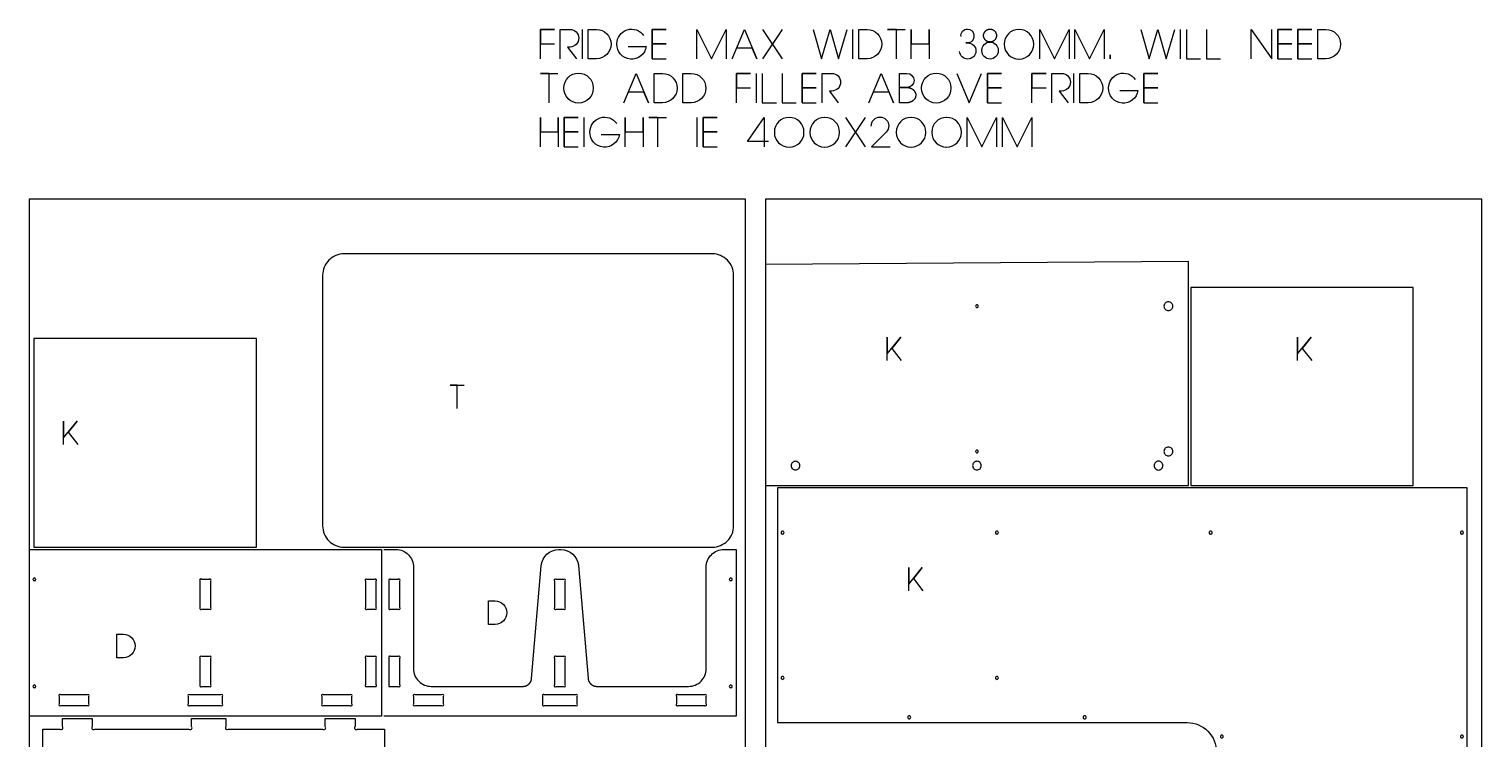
# Model space of a CAD drawing. Extents: x -841 to 7008, y -577 to 2808.
# Drawn here: x 3752 to 6226, y 1520 to 2730 of the extents above; entities that cross this region are included whole.
import ezdxf

# ---------------------------------------------------------------- set-up
doc = ezdxf.new("R2010")
doc.units = 0
for name, color, linetype in [('LAYER_1', 18, 'CONTINUOUS'), ('T5_LOGOLAYER_20', 18, 'CONTINUOUS'), ('T5_LOGOLAYER_21', 18, 'CONTINUOUS')]:
    doc.layers.add(name, color=color, linetype=linetype)

msp = doc.modelspace()

# ---------------------------------------------------------------- linework, layer by layer
at = {"layer": 'LAYER_1'}
for points in [[(5006.4, 0), (6226.4, 0), (6226.4, 2440), (5006.4, 2440)], [(5730.4, 1952), (6109.4, 1952), (6109.4, 2289.5), (5730.4, 2289.5)]]:
    msp.add_lwpolyline(points, close=True, dxfattribs=at)
for points in [[(5006.4, 1952), (5726.4, 1952, 0.000004), (5726.4, 2334), (5006.4, 2329)], [(3775.5, 1289), (3775.5, 1537), (3804.3, 1537, 1), (3808.7, 1541.5), (3808.7, 1555), (3859.6, 1555), (3859.6, 1541.5, 1), (3864, 1537), (4024.2, 1537, 1), (4028.7, 1541.5), (4028.7, 1555), (4087.2, 1555), (4087.2, 1541.5, 1), (4091.6, 1537), (4251.9, 1537, 1), (4256.4, 1541.5), (4256.4, 1555), (4307.2, 1555), (4307.2, 1541.5, 1), (4311.6, 1537), (4357.5, 1537), (4357.5, 1289)]]:
    msp.add_lwpolyline(points, format="xyb", dxfattribs=at)
for points in [[(5368.7, 2257.8, 0.414214), (5366.4, 2260.1, 0.414214), (5364.1, 2257.8, 0.414214), (5366.4, 2255.5, 0.414214)], [(5692.4, 2265.3, 0.414214), (5684.9, 2257.8, 0.414214), (5692.4, 2250.3, 0.414214), (5699.9, 2257.8, 0.414214)], [(5368.7, 2010.2, 0.414214), (5366.4, 2012.5, 0.414214), (5364.1, 2010.2, 0.414214), (5366.4, 2007.9, 0.414214)], [(5692.4, 2017.7, 0.414214), (5684.9, 2010.2, 0.414214), (5692.4, 2002.7, 0.414214), (5699.9, 2010.2, 0.414214)], [(5064.6, 1986, 0.414214), (5057.2, 1993.4, 0.414214), (5049.8, 1986, 0.414214), (5057.2, 1978.6, 0.414214)], [(5373.8, 1986, 0.414214), (5366.4, 1993.4, 0.414214), (5359, 1986, 0.414214), (5366.4, 1978.6, 0.414214)], [(5675.6, 1993.5, 0.414214), (5668.1, 1986, 0.414214), (5675.6, 1978.5, 0.414214), (5683.1, 1986, 0.414214)], [(6201.4, 1948), (5026.4, 1948), (5026.4, 1548), (5724.4, 1548, -0.414214), (5774.4, 1498), (5774.4, 1448), (6201.4, 1448)], [(5035.4, 1874.3, 0.414214), (5032.9, 1871.8, 0.414214), (5035.4, 1869.3, 0.414214), (5037.9, 1871.8, 0.414214)], [(5400.4, 1874.3, 0.414214), (5397.9, 1871.8, 0.414214), (5400.4, 1869.3, 0.414214), (5402.9, 1871.8, 0.414214)], [(5764.4, 1874.3, 0.414214), (5761.9, 1871.8, 0.414214), (5764.4, 1869.3, 0.414214), (5766.9, 1871.8, 0.414214)], [(6192.4, 1874.3, 0.414214), (6189.9, 1871.8, 0.414214), (6192.4, 1869.3, 0.414214), (6194.9, 1871.8, 0.414214)], [(5035.4, 1626.7, 0.414214), (5032.9, 1624.2, 0.414214), (5035.4, 1621.7, 0.414214), (5037.9, 1624.2, 0.414214)], [(5400.4, 1626.7, 0.414214), (5397.9, 1624.2, 0.414214), (5400.4, 1621.7, 0.414214), (5402.9, 1624.2, 0.414214)], [(5251.1, 1559.5, 0.414214), (5248.6, 1557, 0.414214), (5251.1, 1554.5, 0.414214), (5253.6, 1557, 0.414214)], [(5549.8, 1559.5, 0.414214), (5547.3, 1557, 0.414214), (5549.8, 1554.5, 0.414214), (5552.3, 1557, 0.414214)], [(5783.4, 1526.7, 0.414214), (5780.9, 1524.2, 0.414214), (5783.4, 1521.7, 0.414214), (5785.9, 1524.2, 0.414214)], [(6192.4, 1526.7, 0.414214), (6189.9, 1524.2, 0.414214), (6192.4, 1521.7, 0.414214), (6194.9, 1524.2, 0.414214)]]:
    msp.add_lwpolyline(points, format="xyb", close=True, dxfattribs=at)
at = {"layer": 'T5_LOGOLAYER_20'}
for points in [[(3752, 0), (4972, 0), (4972, 2440), (3752, 2440)], [(3760.2, 1847), (4139.2, 1847), (4139.2, 2202.5), (3760.2, 2202.5)]]:
    msp.add_lwpolyline(points, close=True, dxfattribs=at)
for points in [[(4252, 1883.5, 0.414214), (4288.5, 1847), (4915.5, 1847, 0.414214), (4952, 1883.5), (4952, 2310.5, 0.414214), (4915.5, 2347), (4288.5, 2347, 0.414214), (4252, 2310.5)], [(3761, 1794.6, 0.414214), (3758.6, 1792.2, 0.414214), (3761, 1789.8, 0.414214), (3763.4, 1792.2, 0.414214)], [(4046, 1741.4), (4058.8, 1741.4, 1), (4061.6, 1744.2), (4061.6, 1789.4, 1), (4058.8, 1792.2), (4046, 1792.2, 1), (4043.1, 1789.4), (4043.1, 1744.2, 1)], [(4327.7, 1741.4), (4340.6, 1741.4, 1), (4343.4, 1744.2), (4343.4, 1789.4, 1), (4340.6, 1792.2), (4327.7, 1792.2, 1), (4324.9, 1789.4), (4324.9, 1744.2, 1)], [(4383.5, 1744.2), (4383.5, 1789.3, 1), (4380.6, 1792.2), (4367.8, 1792.2, 1), (4365, 1789.3), (4365, 1744.2, 1), (4367.8, 1741.4), (4380.6, 1741.4, 1)], [(4662.4, 1792.2), (4649.6, 1792.2, 1), (4646.7, 1789.3), (4646.7, 1744.2, 1), (4649.6, 1741.4), (4662.4, 1741.4, 1), (4665.2, 1744.2), (4665.2, 1789.3, 1)], [(4947, 1794.6, 0.414214), (4944.6, 1792.2, 0.414214), (4947, 1789.8, 0.414214), (4949.4, 1792.2, 0.414214)], [(4534.5, 1715.4), (4534.5, 1755.4), (4545.7, 1755.4, -1), (4545.7, 1715.4)], [(3901.5, 1658.6), (3901.5, 1698.6), (3912.7, 1698.6, -1), (3912.7, 1658.6)], [(4058.8, 1660.6), (4046, 1660.6, 1), (4043.1, 1657.8), (4043.1, 1612.6, 1), (4046, 1609.8), (4058.8, 1609.8, 1), (4061.6, 1612.6), (4061.6, 1657.8, 1)], [(4343.4, 1612.6), (4343.4, 1657.8, 1), (4340.6, 1660.6), (4327.7, 1660.6, 1), (4324.9, 1657.8), (4324.9, 1612.6, 1), (4327.7, 1609.8), (4340.6, 1609.8, 1)], [(4380.6, 1660.6), (4367.8, 1660.6, 1), (4365, 1657.7), (4365, 1612.6, 1), (4367.8, 1609.8), (4380.6, 1609.8, 1), (4383.5, 1612.6), (4383.5, 1657.7, 1)], [(4662.4, 1660.6), (4649.6, 1660.6, 1), (4646.7, 1657.7), (4646.7, 1612.6, 1), (4649.6, 1609.8), (4662.4, 1609.8, 1), (4665.2, 1612.6), (4665.2, 1657.7, 1)], [(3761, 1612.2, 0.414214), (3758.6, 1609.8, 0.414214), (3761, 1607.4, 0.414214), (3763.4, 1609.8, 0.414214)], [(4947, 1612.2, 0.414214), (4944.6, 1609.8, 0.414214), (4947, 1607.4, 0.414214), (4949.4, 1609.8, 0.414214)], [(3803.2, 1592.7), (3803.2, 1579.8, 1), (3806, 1577), (3851.2, 1577, 1), (3854, 1579.8), (3854, 1592.7, 1), (3851.2, 1595.5), (3806, 1595.5, 1)], [(4023.1, 1592.7), (4023.1, 1579.8, 1), (4026, 1577), (4078.8, 1577, 1), (4081.6, 1579.8), (4081.6, 1592.7, 1), (4078.8, 1595.5), (4026, 1595.5, 1)], [(4253.6, 1577), (4298.8, 1577, 1), (4301.6, 1579.8), (4301.6, 1592.7, 1), (4298.8, 1595.5), (4253.6, 1595.5, 1), (4250.8, 1592.7), (4250.8, 1579.8, 1)], [(4409.6, 1577), (4454.7, 1577, 1), (4457.6, 1579.8), (4457.6, 1592.6, 1), (4454.7, 1595.5), (4409.6, 1595.5, 1), (4406.8, 1592.6), (4406.8, 1579.8, 1)], [(4629.6, 1577), (4682.4, 1577, 1), (4685.2, 1579.8), (4685.2, 1592.6, 1), (4682.4, 1595.5), (4629.6, 1595.5, 1), (4626.7, 1592.6), (4626.7, 1579.8, 1)], [(4902.3, 1595.5), (4857.2, 1595.5, 1), (4854.4, 1592.6), (4854.4, 1579.8, 1), (4857.2, 1577), (4902.3, 1577, 1), (4905.2, 1579.8), (4905.2, 1592.6, 1)]]:
    msp.add_lwpolyline(points, format="xyb", close=True, dxfattribs=at)
for points in [[(5213.3, 2165.1), (5213.3, 2205.1), (5213.3, 2176.3), (5236.5, 2205.1), (5221.3, 2185.9), (5237.3, 2165.1)], [(5912.5, 2165.1), (5912.5, 2205.1), (5912.5, 2176.3), (5935.7, 2205.1), (5920.5, 2185.9), (5936.5, 2165.1)], [(4481.1, 2083.4), (4481.1, 2123.4), (4469.1, 2123.4), (4493.1, 2123.4)], [(3810.8, 2022), (3810.8, 2062), (3810.8, 2033.2), (3834, 2062), (3818.8, 2042.8), (3834.8, 2022)], [(3752, 1843), (4352, 1843), (4352, 1559), (3752, 1559)], [(5250.1, 1772.6), (5250.1, 1812.6), (5250.1, 1783.8), (5273.3, 1812.6), (5258.1, 1793.4), (5274.1, 1772.6)]]:
    msp.add_lwpolyline(points, dxfattribs=at)
msp.add_lwpolyline([(4356, 1843), (4376.8, 1843, -0.414799), (4406.8, 1812.9), (4406.8, 1639.8, 0.41549), (4436.9, 1609.8), (4593, 1609.8), (4593, 1609.8), (4593.3, 1609.8), (4593.7, 1609.8), (4594.1, 1609.8), (4594.5, 1609.9), (4594.8, 1609.9), (4595.2, 1609.9), (4595.6, 1610), (4595.9, 1610.1), (4596.3, 1610.1), (4596.6, 1610.2), (4597, 1610.3), (4597.3, 1610.4), (4597.7, 1610.5), (4598, 1610.6), (4598.3, 1610.8), (4598.7, 1610.9), (4599, 1611), (4599.3, 1611.2), (4599.6, 1611.3), (4599.9, 1611.5), (4600.2, 1611.6), (4600.6, 1611.8), (4600.9, 1612), (4601.2, 1612.2), (4601.4, 1612.4), (4601.7, 1612.6), (4602, 1612.8), (4602.3, 1613), (4602.6, 1613.2), (4602.8, 1613.4), (4603.1, 1613.6), (4603.3, 1613.9), (4603.6, 1614.1), (4603.8, 1614.3), (4604.1, 1614.6), (4604.3, 1614.8), (4604.5, 1615.1), (4604.7, 1615.4), (4605, 1615.6), (4605.2, 1615.9), (4605.4, 1616.2), (4605.6, 1616.5), (4605.7, 1616.7), (4605.9, 1617), (4606.1, 1617.3), (4606.3, 1617.6), (4606.4, 1617.9), (4606.6, 1618.2), (4606.7, 1618.5), (4606.8, 1618.8), (4607, 1619.1), (4607.1, 1619.5), (4607.2, 1619.8), (4607.3, 1620.1), (4607.4, 1620.4), (4607.5, 1620.8), (4607.6, 1621.1), (4607.6, 1621.4), (4607.7, 1621.7), (4607.8, 1622.1), (4607.8, 1622.4), (4607.8, 1622.8), (4607.9, 1623.1), (4607.9, 1623.4), (4624.4, 1815.5, -0.390656), (4654.4, 1843), (4657.7, 1843, -0.388315), (4687.6, 1815.7), (4704, 1623.5), (4704.1, 1623.2), (4704.1, 1622.8), (4704.1, 1622.5), (4704.2, 1622.1), (4704.3, 1621.8), (4704.3, 1621.4), (4704.4, 1621.1), (4704.5, 1620.8), (4704.6, 1620.4), (4704.7, 1620.1), (4704.8, 1619.8), (4704.9, 1619.4), (4705, 1619.1), (4705.2, 1618.8), (4705.3, 1618.5), (4705.5, 1618.2), (4705.6, 1617.9), (4705.8, 1617.6), (4705.9, 1617.3), (4706.1, 1617), (4706.3, 1616.7), (4706.5, 1616.4), (4706.7, 1616.1), (4706.9, 1615.9), (4707.1, 1615.6), (4707.3, 1615.3), (4707.5, 1615.1), (4707.7, 1614.8), (4708, 1614.5), (4708.2, 1614.3), (4708.5, 1614.1), (4708.7, 1613.8), (4709, 1613.6), (4709.2, 1613.4), (4709.5, 1613.1), (4709.8, 1612.9), (4710, 1612.7), (4710.3, 1612.5), (4710.6, 1612.3), (4710.9, 1612.1), (4711.2, 1612), (4711.5, 1611.8), (4711.8, 1611.6), (4712.1, 1611.4), (4712.4, 1611.3), (4712.7, 1611.1), (4713, 1611), (4713.4, 1610.9), (4713.7, 1610.7), (4714, 1610.6), (4714.4, 1610.5), (4714.7, 1610.4), (4715, 1610.3), (4715.4, 1610.2), (4715.7, 1610.1), (4716.1, 1610.1), (4716.4, 1610), (4716.8, 1609.9), (4717.1, 1609.9), (4717.5, 1609.9), (4717.9, 1609.8), (4718.2, 1609.8), (4718.6, 1609.8), (4719, 1609.8), (4719, 1609.8), (4875.2, 1609.8, 0.414977), (4905.2, 1639.9), (4905.2, 1813, -0.415334), (4935.3, 1843), (4956, 1843), (4956, 1559), (4356, 1559)], format="xyb", dxfattribs=at)
at = {"layer": 'T5_LOGOLAYER_21'}
for points in [[(4622.8, 2679.5), (4622.8, 2729.5), (4646.8, 2729.5), (4622.8, 2729.5), (4622.8, 2705), (4646.8, 2705)], [(4694.3, 2679.5), (4694.3, 2729.5)], [(4813.2, 2679.5), (4813.2, 2729.5), (4837.2, 2729.5), (4813.2, 2729.5), (4813.2, 2705), (4837.2, 2705), (4813.2, 2705), (4813.2, 2679.5), (4837.2, 2679.5)], [(4889.2, 2679.5), (4889.2, 2729.5), (4914.2, 2679.5), (4939.2, 2729.5), (4939.2, 2679.5)], [(4949.2, 2679.5), (4970.2, 2729.5), (4991.2, 2679.5), (4983.7, 2697.5), (4957.2, 2697.5)], [(5001.2, 2729.5), (5034.7, 2679.5)], [(5001.7, 2679.5), (5035.2, 2729.5)], [(5087.2, 2729.5), (5101.7, 2679.5), (5116.2, 2729.5), (5130.7, 2679.5), (5145.2, 2729.5)], [(5155.2, 2679.5), (5155.2, 2729.5)], [(5229.2, 2679.5), (5229.2, 2729.5), (5214.2, 2729.5), (5244.2, 2729.5)], [(5254.2, 2679.5), (5254.2, 2729.5), (5254.2, 2705), (5284.7, 2705), (5284.7, 2729.5), (5284.7, 2679.5)], [(5473.2, 2679.5), (5473.2, 2729.5), (5498.2, 2679.5), (5523.2, 2729.5), (5523.2, 2679.5)], [(5533.2, 2679.5), (5533.2, 2729.5), (5558.2, 2679.5), (5583.2, 2729.5), (5583.2, 2679.5)], [(5645.2, 2729.5), (5659.7, 2679.5), (5674.2, 2729.5), (5688.7, 2679.5), (5703.2, 2729.5)], [(5713.2, 2679.5), (5713.2, 2729.5)], [(5723.2, 2729.5), (5723.2, 2679.5), (5747.2, 2679.5)], [(5757.2, 2729.5), (5757.2, 2679.5), (5781.2, 2679.5)], [(5833.2, 2679.5), (5833.2, 2729.5), (5868.7, 2679.5), (5868.7, 2729.5)], [(5878.7, 2679.5), (5878.7, 2729.5), (5902.7, 2729.5), (5878.7, 2729.5), (5878.7, 2705), (5902.7, 2705), (5878.7, 2705), (5878.7, 2679.5), (5902.7, 2679.5)], [(5912.7, 2679.5), (5912.7, 2729.5), (5936.7, 2729.5), (5912.7, 2729.5), (5912.7, 2705), (5936.7, 2705), (5912.7, 2705), (5912.7, 2679.5), (5936.7, 2679.5)], [(4637.8, 2604.5), (4637.8, 2654.5), (4622.8, 2654.5), (4652.8, 2654.5)], [(4764.8, 2604.5), (4785.8, 2654.5), (4806.8, 2604.5), (4799.3, 2622.5), (4772.8, 2622.5)], [(4956.7, 2604.5), (4956.7, 2654.5), (4980.7, 2654.5), (4956.7, 2654.5), (4956.7, 2630), (4980.7, 2630)], [(4990.7, 2604.5), (4990.7, 2654.5)], [(5000.7, 2654.5), (5000.7, 2604.5), (5024.7, 2604.5)], [(5034.7, 2654.5), (5034.7, 2604.5), (5058.7, 2604.5)], [(5068.7, 2604.5), (5068.7, 2654.5), (5092.7, 2654.5), (5068.7, 2654.5), (5068.7, 2630), (5092.7, 2630), (5068.7, 2630), (5068.7, 2604.5), (5092.7, 2604.5)], [(5182.2, 2604.5), (5203.2, 2654.5), (5224.2, 2604.5), (5216.7, 2622.5), (5190.2, 2622.5)], [(5332.1, 2654.5), (5353.1, 2604.5), (5374.1, 2654.5)], [(5384.1, 2604.5), (5384.1, 2654.5), (5408.1, 2654.5), (5384.1, 2654.5), (5384.1, 2630), (5408.1, 2630), (5384.1, 2630), (5384.1, 2604.5), (5408.1, 2604.5)], [(5460.1, 2604.5), (5460.1, 2654.5), (5484.1, 2654.5), (5460.1, 2654.5), (5460.1, 2630), (5484.1, 2630)], [(5531.6, 2604.5), (5531.6, 2654.5)], [(5650.6, 2604.5), (5650.6, 2654.5), (5674.6, 2654.5), (5650.6, 2654.5), (5650.6, 2630), (5674.6, 2630), (5650.6, 2630), (5650.6, 2604.5), (5674.6, 2604.5)], [(4622.8, 2529.5), (4622.8, 2579.5), (4622.8, 2555), (4653.3, 2555), (4653.3, 2579.5), (4653.3, 2529.5)], [(4663.3, 2529.5), (4663.3, 2579.5), (4687.3, 2579.5), (4663.3, 2579.5), (4663.3, 2555), (4687.3, 2555), (4663.3, 2555), (4663.3, 2529.5), (4687.3, 2529.5)], [(4697.3, 2529.5), (4697.3, 2579.5)], [(4767.3, 2529.5), (4767.3, 2579.5), (4767.3, 2555), (4797.8, 2555), (4797.8, 2579.5), (4797.8, 2529.5)], [(4822.8, 2529.5), (4822.8, 2579.5), (4807.8, 2579.5), (4837.8, 2579.5)], [(4889.8, 2529.5), (4889.8, 2579.5)], [(4899.8, 2529.5), (4899.8, 2579.5), (4923.8, 2579.5), (4899.8, 2579.5), (4899.8, 2555), (4923.8, 2555), (4899.8, 2555), (4899.8, 2529.5), (4923.8, 2529.5)], [(5011.3, 2538.5), (4975.8, 2538.5), (5003.8, 2579.5), (5003.8, 2529.5)], [(5142.3, 2579.5), (5175.8, 2529.5)], [(5142.8, 2529.5), (5176.3, 2579.5)], [(5349.8, 2529.5), (5349.8, 2579.5), (5374.8, 2529.5), (5399.8, 2579.5), (5399.8, 2529.5)], [(5409.8, 2529.5), (5409.8, 2579.5), (5434.8, 2529.5), (5459.8, 2579.5), (5459.8, 2529.5)]]:
    msp.add_lwpolyline(points, dxfattribs=at)
for points in [[(4656.8, 2679.5), (4656.8, 2729.5), (4673.3, 2729.5, -1), (4673.3, 2699.5), (4669.3, 2699.5), (4684.3, 2679.5)], [(4772.2, 2700.5), (4803.2, 2700.5, -0.955296), (4753.2, 2705, -0.741566), (4798.7, 2719)], [(5339.2, 2717.5, -0.454849), (5350.2, 2730.1, -0.411435), (5361.2, 2719), (5361.2, 2717.5, -0.412121), (5350.2, 2706.5), (5347.7, 2706.5), (5350.7, 2706.5, -0.414286), (5364.7, 2692.5, -0.946269), (5336.7, 2692)], [(5102.7, 2604.5), (5102.7, 2654.5), (5119.2, 2654.5, -1), (5119.2, 2624.5), (5115.2, 2624.5), (5130.2, 2604.5)], [(5494.1, 2604.5), (5494.1, 2654.5), (5510.6, 2654.5, -1), (5510.6, 2624.5), (5506.6, 2624.5), (5521.6, 2604.5)], [(5609.6, 2625.5), (5640.6, 2625.5, -0.955296), (5590.6, 2630, -0.741566), (5636.1, 2644)], [(4726.3, 2550.5), (4757.3, 2550.5, -0.955296), (4707.3, 2555, -0.741566), (4752.8, 2569)], [(5186.3, 2564.5, -0.423868), (5201.3, 2580, -0.413911), (5216.3, 2565, -0.194637), (5211.8, 2554.5), (5186.8, 2529.5), (5218.8, 2529.5)]]:
    msp.add_lwpolyline(points, format="xyb", dxfattribs=at)
for points in [[(4704.3, 2679.5), (4704.3, 2729.5), (4718.3, 2729.5, -1), (4718.3, 2679.5)], [(5165.2, 2679.5), (5165.2, 2729.5), (5179.2, 2729.5, -1), (5179.2, 2679.5)], [(5437.7, 2679), (5438.2, 2679, 0.413333), (5463.2, 2704), (5463.2, 2704.5, 0.413333), (5438.2, 2729.5), (5437.7, 2729.5, 0.413333), (5412.7, 2704.5), (5412.7, 2704, 0.413333)], [(5946.7, 2679.5), (5946.7, 2729.5), (5960.7, 2729.5, -1), (5960.7, 2679.5)], [(5388.7, 2708, -0.414286), (5402.7, 2694), (5402.7, 2693, -1), (5374.7, 2693), (5374.7, 2694, -0.414286)], [(4712.8, 2629, -1), (4662.8, 2629), (4662.8, 2630, -1), (4712.8, 2630)], [(4816.8, 2604.5), (4816.8, 2654.5), (4830.8, 2654.5, -1), (4830.8, 2604.5)], [(4865.7, 2604.5), (4865.7, 2654.5), (4879.7, 2654.5, -1), (4879.7, 2604.5)], [(5234.2, 2604.5), (5234.2, 2654.5), (5247.2, 2654.5, -1), (5247.2, 2630.5), (5234.2, 2630.5), (5247.2, 2630.5), (5247.6, 2630.5), (5248, 2630.5), (5248.4, 2630.5), (5248.7, 2630.5), (5249.1, 2630.4), (5249.5, 2630.4), (5249.9, 2630.3), (5250.2, 2630.3), (5250.6, 2630.2), (5250.9, 2630.1), (5251.3, 2630), (5251.7, 2630), (5252, 2629.9), (5252.3, 2629.8), (5252.7, 2629.6), (5253, 2629.5), (5253.4, 2629.4), (5253.7, 2629.3), (5254, 2629.1), (5254.3, 2629), (5254.6, 2628.8), (5255, 2628.7), (5255.3, 2628.5), (5255.6, 2628.3), (5255.9, 2628.1), (5256.1, 2628), (5256.4, 2627.8), (5256.7, 2627.6), (5257, 2627.4), (5257.3, 2627.2), (5257.5, 2627), (5257.8, 2626.7), (5258, 2626.5), (5258.3, 2626.3), (5258.5, 2626), (5258.7, 2625.8), (5259, 2625.6), (5259.2, 2625.3), (5259.4, 2625.1), (5259.6, 2624.8), (5259.8, 2624.5), (5260, 2624.3), (5260.2, 2624), (5260.3, 2623.7), (5260.5, 2623.5), (5260.7, 2623.2), (5260.8, 2622.9), (5261, 2622.6), (5261.1, 2622.3), (5261.2, 2622), (5261.4, 2621.7), (5261.5, 2621.4), (5261.6, 2621.1), (5261.7, 2620.8), (5261.8, 2620.5), (5261.8, 2620.2), (5261.9, 2619.8), (5262, 2619.5), (5262, 2619.2), (5262.1, 2618.9), (5262.1, 2618.5), (5262.1, 2618.2), (5262.1, 2617.9), (5262.1, 2617.5), (5262.1, 2617.2), (5262.1, 2616.9), (5262.1, 2616.5), (5262.1, 2616.2), (5262, 2615.9), (5262, 2615.6), (5261.9, 2615.2), (5261.8, 2614.9), (5261.8, 2614.6), (5261.7, 2614.3), (5261.6, 2614), (5261.5, 2613.7), (5261.4, 2613.4), (5261.2, 2613.1), (5261.1, 2612.8), (5261, 2612.5), (5260.8, 2612.2), (5260.7, 2611.9), (5260.5, 2611.6), (5260.3, 2611.3), (5260.2, 2611.1), (5260, 2610.8), (5259.8, 2610.5), (5259.6, 2610.3), (5259.4, 2610), (5259.2, 2609.8), (5259, 2609.5), (5258.7, 2609.3), (5258.5, 2609), (5258.3, 2608.8), (5258, 2608.6), (5257.8, 2608.3), (5257.5, 2608.1), (5257.3, 2607.9), (5257, 2607.7), (5256.7, 2607.5), (5256.4, 2607.3), (5256.1, 2607.1), (5255.9, 2606.9), (5255.6, 2606.8), (5255.3, 2606.6), (5255, 2606.4), (5254.6, 2606.3), (5254.3, 2606.1), (5254, 2606), (5253.7, 2605.8), (5253.4, 2605.7), (5253, 2605.6), (5252.7, 2605.4), (5252.3, 2605.3), (5252, 2605.2), (5251.7, 2605.1), (5251.3, 2605), (5250.9, 2605), (5250.6, 2604.9), (5250.2, 2604.8), (5249.9, 2604.7), (5249.5, 2604.7), (5249.1, 2604.6), (5248.7, 2604.6), (5248.4, 2604.6), (5248, 2604.6), (5247.6, 2604.5), (5247.2, 2604.5)], [(5322.1, 2629, -1), (5272.1, 2629), (5272.1, 2630, -1), (5322.1, 2630)], [(5541.6, 2604.5), (5541.6, 2654.5), (5555.6, 2654.5, -1), (5555.6, 2604.5)], [(5046.3, 2529), (5046.8, 2529, 0.413333), (5071.8, 2554), (5071.8, 2554.5, 0.413333), (5046.8, 2579.5), (5046.3, 2579.5, 0.413333), (5021.3, 2554.5), (5021.3, 2554, 0.413333)], [(5106.8, 2529), (5107.3, 2529, 0.413333), (5132.3, 2554), (5132.3, 2554.5, 0.413333), (5107.3, 2579.5), (5106.8, 2579.5, 0.413333), (5081.8, 2554.5), (5081.8, 2554, 0.413333)], [(5253.8, 2529), (5254.3, 2529, 0.413333), (5279.3, 2554), (5279.3, 2554.5, 0.413333), (5254.3, 2579.5), (5253.8, 2579.5, 0.413333), (5228.8, 2554.5), (5228.8, 2554, 0.413333)], [(5314.3, 2529), (5314.8, 2529, 0.413333), (5339.8, 2554), (5339.8, 2554.5, 0.413333), (5314.8, 2579.5), (5314.3, 2579.5, 0.413333), (5289.3, 2554.5), (5289.3, 2554, 0.413333)]]:
    msp.add_lwpolyline(points, format="xyb", close=True, dxfattribs=at)
for points in [[(5388.7, 2708), (5388.1, 2708.1), (5387.6, 2708.1), (5387, 2708.2), (5386.5, 2708.3), (5385.9, 2708.4), (5385.4, 2708.5), (5384.9, 2708.7), (5384.4, 2708.9), (5383.9, 2709.1), (5383.4, 2709.4), (5383, 2709.6), (5382.5, 2709.9), (5382.1, 2710.2), (5381.7, 2710.6), (5381.3, 2710.9), (5380.9, 2711.3), (5380.5, 2711.6), (5380.2, 2712), (5379.9, 2712.5), (5379.6, 2712.9), (5379.3, 2713.3), (5379, 2713.8), (5378.8, 2714.3), (5378.5, 2714.8), (5378.3, 2715.3), (5378.2, 2715.8), (5378, 2716.3), (5377.9, 2716.8), (5377.8, 2717.4), (5377.7, 2717.9), (5377.7, 2718.5), (5377.7, 2719), (5377.7, 2719.6), (5377.7, 2720.2), (5377.8, 2720.7), (5377.9, 2721.3), (5378, 2721.8), (5378.2, 2722.3), (5378.3, 2722.8), (5378.5, 2723.3), (5378.8, 2723.8), (5379, 2724.3), (5379.3, 2724.7), (5379.6, 2725.2), (5379.9, 2725.6), (5380.2, 2726), (5380.5, 2726.4), (5380.9, 2726.8), (5381.3, 2727.2), (5381.7, 2727.5), (5382.1, 2727.9), (5382.5, 2728.2), (5383, 2728.4), (5383.4, 2728.7), (5383.9, 2729), (5384.4, 2729.2), (5384.9, 2729.4), (5385.4, 2729.5), (5385.9, 2729.7), (5386.5, 2729.8), (5387, 2729.9), (5387.6, 2730), (5388.1, 2730), (5388.7, 2730), (5389.2, 2730), (5389.8, 2730), (5390.4, 2729.9), (5390.9, 2729.8), (5391.4, 2729.7), (5391.9, 2729.5), (5392.5, 2729.4), (5393, 2729.2), (5393.4, 2729), (5393.9, 2728.7), (5394.4, 2728.4), (5394.8, 2728.2), (5395.3, 2727.9), (5395.7, 2727.5), (5396.1, 2727.2), (5396.5, 2726.8), (5396.8, 2726.4), (5397.2, 2726), (5397.5, 2725.6), (5397.8, 2725.2), (5398.1, 2724.7), (5398.4, 2724.3), (5398.6, 2723.8), (5398.8, 2723.3), (5399, 2722.8), (5399.2, 2722.3), (5399.3, 2721.8), (5399.5, 2721.3), (5399.6, 2720.7), (5399.6, 2720.2), (5399.7, 2719.6), (5399.7, 2719), (5399.7, 2718.5), (5399.6, 2717.9), (5399.6, 2717.4), (5399.5, 2716.8), (5399.3, 2716.3), (5399.2, 2715.8), (5399, 2715.3), (5398.8, 2714.8), (5398.6, 2714.3), (5398.4, 2713.8), (5398.1, 2713.3), (5397.8, 2712.9), (5397.5, 2712.5), (5397.2, 2712), (5396.8, 2711.6), (5396.5, 2711.3), (5396.1, 2710.9), (5395.7, 2710.6), (5395.3, 2710.2), (5394.8, 2709.9), (5394.4, 2709.6), (5393.9, 2709.4), (5393.4, 2709.1), (5393, 2708.9), (5392.5, 2708.7), (5391.9, 2708.5), (5391.4, 2708.4), (5390.9, 2708.3), (5390.4, 2708.2), (5389.8, 2708.1), (5389.2, 2708.1)], [(5593.2, 2679.5), (5593.2, 2686)]]:
    msp.add_lwpolyline(points, close=True, dxfattribs=at)

doc.saveas('drawing.dxf')
